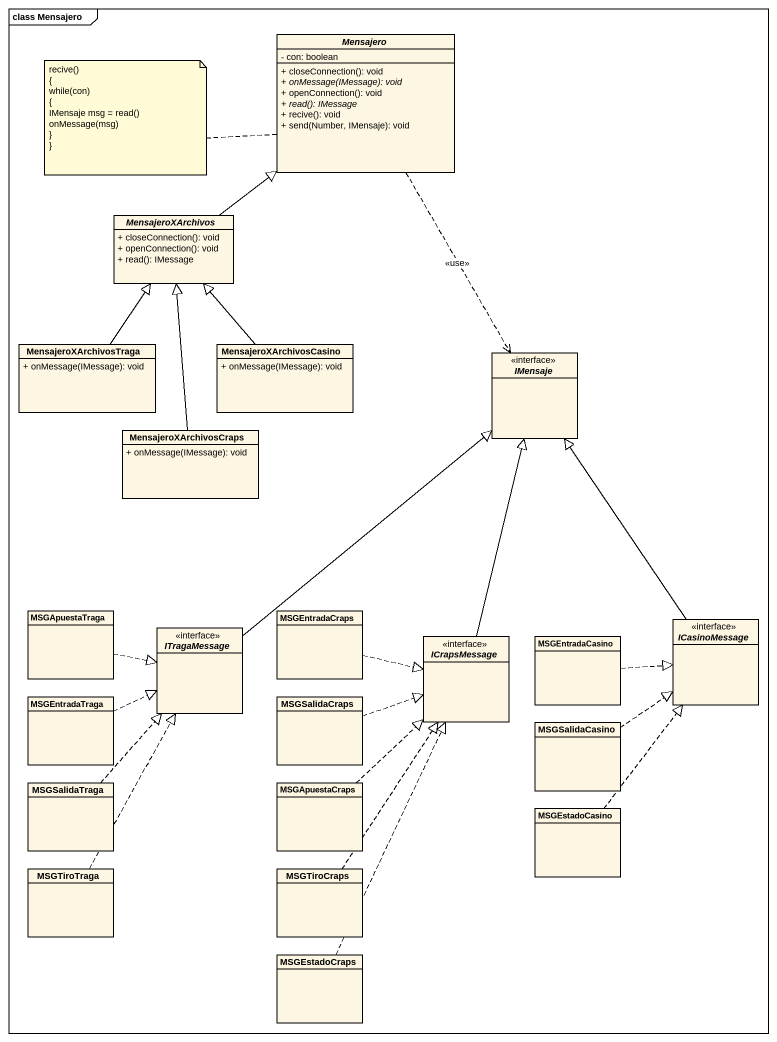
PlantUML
@startuml
mainframe class Mensajero
hide circle
hide empty members
skinparam classAttributeIconSize 0
abstract class Mensajero {
  - con: boolean
  + closeConnection(): void
  {abstract} + onMessage(IMessage): void
  + openConnection(): void
  {abstract} + read(): IMessage
  + recive(): void
  + send(Number, IMensaje): void
}
abstract class MensajeroXArchivos {
  + closeConnection(): void
  + openConnection(): void
  + read(): IMessage
}
class MensajeroXArchivosTraga {
  + onMessage(IMessage): void
}
class MensajeroXArchivosCasino {
  + onMessage(IMessage): void
}
interface IMensaje <<interface>>
class MensajeroXArchivosCraps {
  + onMessage(IMessage): void
}
class MSGApuestaTraga
class MSGEntradaCraps
interface ITragaMessage <<interface>>
interface ICrapsMessage <<interface>>
class MSGEntradaCasino
interface ICasinoMessage <<interface>>
class MSGEntradaTraga
class MSGSalidaCraps
class MSGSalidaCasino
class MSGSalidaTraga
class MSGApuestaCraps
class MSGEstadoCasino
class MSGTiroTraga
class MSGTiroCraps
class MSGEstadoCraps
Mensajero ..> IMensaje : <<use>>
MensajeroXArchivos -up-|> Mensajero
MensajeroXArchivosTraga -up-|> MensajeroXArchivos
MensajeroXArchivosCasino -up-|> MensajeroXArchivos
MensajeroXArchivosCraps -up-|> MensajeroXArchivos
MSGApuestaTraga .right.|> ITragaMessage
MSGEntradaCraps .right.|> ICrapsMessage
ITragaMessage -up-|> IMensaje
ICrapsMessage -up-|> IMensaje
MSGEntradaCasino .right.|> ICasinoMessage
ICasinoMessage -up-|> IMensaje
MSGEntradaTraga .right.|> ITragaMessage
MSGSalidaCraps .right.|> ICrapsMessage
MSGSalidaCasino .up.|> ICasinoMessage
MSGSalidaTraga .up.|> ITragaMessage
MSGApuestaCraps .up.|> ICrapsMessage
MSGEstadoCasino .up.|> ICasinoMessage
MSGTiroTraga .up.|> ITragaMessage
MSGTiroCraps .up.|> ICrapsMessage
MSGEstadoCraps .up.|> ICrapsMessage
note left of Mensajero
  recive()
  {
  while(con)
  {
  IMensaje msg = read()
  onMessage(msg)
  ~}
  ~}
end note
@enduml
